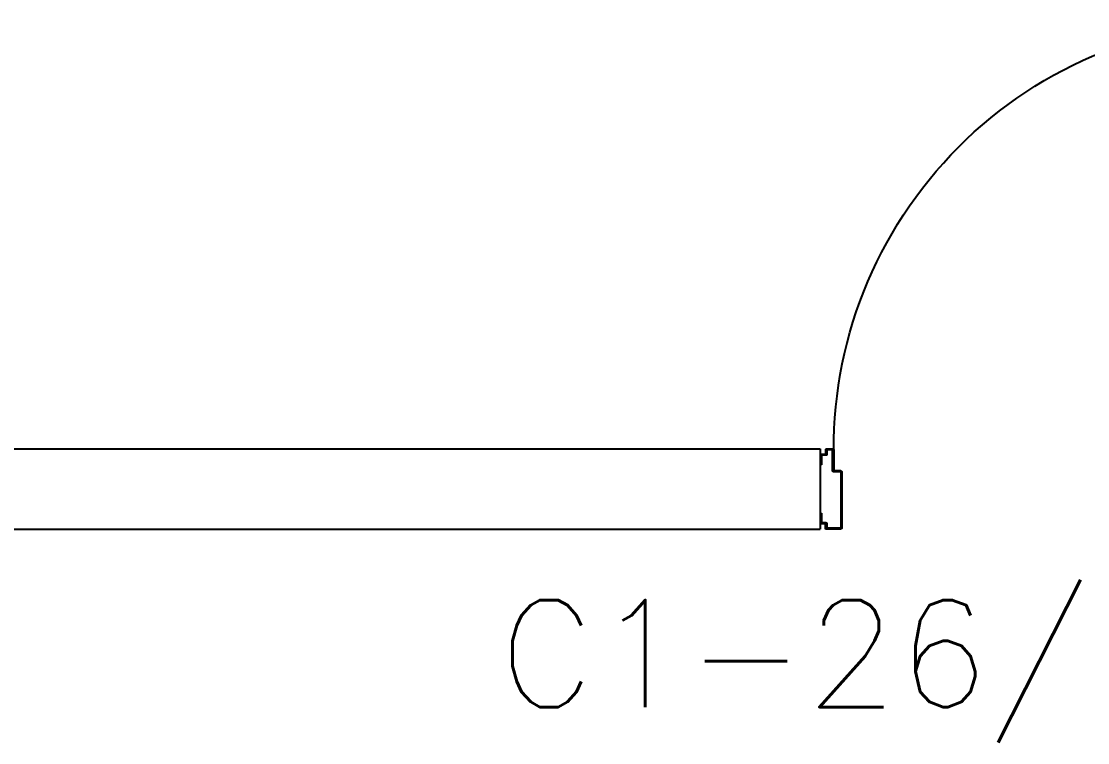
# Model space of a CAD drawing. Header units: millimetres. Extents: x 2801 to 3319, y 1187 to 1422.
# Drawn here: x 3012.53 to 3014.525, y 1263.4 to 1264.75 of the extents above; entities that cross this region are included whole.
import ezdxf

# ---------------------------------------------------------------- set-up
doc = ezdxf.new("R2010")
doc.units = ezdxf.units.MM
for name, color, linetype in [('AR-ALV', 2, 'Continuous'), ('AR-PORTA', 1, 'Continuous'), ('ENDEREÇO', 2, 'Continuous'), ('maçaneta', 1, 'Continuous'), ('mov', 1, 'Continuous'), ('PM-PERFIL U-C', 2, 'Continuous'), ('PM-VIDRO', 1, 'Continuous'), ('pm1', 2, 'Continuous'), ('pm2', 2, 'Continuous')]:
    doc.layers.add(name, color=color, linetype=linetype)
doc.styles.add('UNB1-100', font='simplex.shx', dxfattribs={"height": 0.2})

# ---------------------------------------------------------------- blocks, each defined once
blk = doc.blocks.new('PM3V')
at = {"layer": 'maçaneta'}
for points in [[(0.02, 0.9), (-0.035, 0.9), (-0.035, 0.79), (0, 0.79), (0, 0.8), (-0.02, 0.8), (-0.02, 0.8785, -0.414214), (-0.0185, 0.88), (0.02, 0.88)], [(0.125, 0.9), (0.07, 0.9), (0.07, 0.88), (0.1085, 0.88, -0.414214), (0.11, 0.8785), (0.11, 0.8), (0.09, 0.8), (0.09, 0.79), (0.125, 0.79)]]:
    blk.add_lwpolyline(points, format="xyb", close=True, dxfattribs=at)
for points in [[(0.02, 0.79), (0.02, 0.83), (0.025, 0.83), (0.025, 0.79)], [(0.07, 0.79), (0.07, 0.83), (0.065, 0.83), (0.065, 0.79)]]:
    blk.add_lwpolyline(points, close=True, dxfattribs=at)
at = {"layer": 'mov'}
blk.add_arc((0.025, 0.15), 0.8, 356.8472, 90, dxfattribs=at)
at = {"layer": 'PM-PERFIL U-C'}
for p, q in [((0.0015, 0.14), (0.01, 0.14)), ((0.01, 0.14), (0.01, 0.1485)), ((0.0115, 0.15), (0.0235, 0.15)), ((0.012, 0.148), (0.012, 0.1395)), ((0.023, 0.148), (0.012, 0.148)), ((0.023, 0.1085), (0.023, 0.148)), ((0.025, 0.1485), (0.025, 0.109)), ((0.825, 0.1485), (0.825, 0.109)), ((0.8385, 0.15), (0.8265, 0.15)), ((0.827, 0.148), (0.838, 0.148)), ((0.827, 0.1085), (0.827, 0.148)), ((0.838, 0.148), (0.838, 0.1395)), ((0.84, 0.14), (0.84, 0.1485)), ((0.8485, 0.14), (0.84, 0.14)), ((0, 0.12), (0, 0.1385)), ((0.002, 0.12), (0, 0.12)), ((0.002, 0.138), (0.002, 0.12)), ((0.0105, 0.138), (0.002, 0.138)), ((0.8395, 0.138), (0.848, 0.138)), ((0.848, 0.138), (0.848, 0.12)), ((0.848, 0.12), (0.85, 0.12)), ((0.85, 0.12), (0.85, 0.1385)), ((0.038, 0.107), (0.0245, 0.107)), ((0.0385, 0.109), (0.025, 0.109)), ((0.038, 0.107), (0.038, 0.002)), ((0.04, 0.1075), (0.04, 0.0015)), ((0.81, 0.1075), (0.81, 0.0015)), ((0.8115, 0.109), (0.825, 0.109)), ((0.812, 0.107), (0.8255, 0.107)), ((0.812, 0.107), (0.812, 0.002)), ((0, 0.03), (0.002, 0.03)), ((0, 0.0115), (0, 0.03)), ((0.002, 0.03), (0.002, 0.012)), ((0.85, 0.03), (0.848, 0.03)), ((0.848, 0.03), (0.848, 0.012)), ((0.85, 0.0115), (0.85, 0.03)), ((0.01, 0.01), (0.0015, 0.01)), ((0.002, 0.012), (0.0105, 0.012)), ((0.01, 0.0015), (0.01, 0.01)), ((0.0385, 0), (0.0115, 0)), ((0.012, 0.0105), (0.012, 0.002)), ((0.012, 0.002), (0.038, 0.002)), ((0.8115, 0), (0.8385, 0)), ((0.838, 0.002), (0.812, 0.002)), ((0.838, 0.0105), (0.838, 0.002)), ((0.848, 0.012), (0.8395, 0.012)), ((0.84, 0.0015), (0.84, 0.01)), ((0.84, 0.01), (0.8485, 0.01))]:
    blk.add_line(p, q, dxfattribs=at)
for centre, start, end in [((0.0015, 0.1385), 90, 180), ((0.0115, 0.1485), 90, 180), ((0.0235, 0.1485), 360, 90), ((0.8265, 0.1485), 90, 180), ((0.8385, 0.1485), 0, 90), ((0.8485, 0.1385), 0, 90), ((0.0105, 0.1395), 270, 0), ((0.8395, 0.1395), 180, 270), ((0.0245, 0.1085), 180, 270), ((0.0385, 0.1075), 0, 90), ((0.8115, 0.1075), 90, 180), ((0.8255, 0.1085), 270, 0), ((0.0015, 0.0115), 180, 270), ((0.0115, 0.0015), 180, 270), ((0.0105, 0.0105), 0, 90), ((0.0385, 0.0015), 269.9386, 0), ((0.8115, 0.0015), 180, 270.0614), ((0.8395, 0.0105), 90, 180), ((0.8385, 0.0015), 270, 0), ((0.8485, 0.0115), 270, 0)]:
    blk.add_arc(centre, 0.0015, start, end, dxfattribs=at)
at = {"layer": 'PM-VIDRO'}
for p, q in [((0.04, 0.45), (0.04, 0.75)), ((0.05, 0.75), (0.05, 0.45))]:
    blk.add_line(p, q, dxfattribs=at)
at = {"layer": 'pm1'}
for p, q in [((0.025, 0.95), (0.065, 0.95)), ((0.025, 0.75), (0.025, 0.95)), ((0.065, 0.95), (0.065, 0.76)), ((0.065, 0.76), (0.04, 0.76)), ((0.04, 0.75), (0.04, 0.76)), ((0.05, 0.76), (0.05, 0.75)), ((0.065, 0.76), (0.065, 0.75)), ((0.04, 0.75), (0.025, 0.75)), ((0.065, 0.75), (0.05, 0.75)), ((0.025, 0.15), (0.025, 0.45)), ((0.04, 0.45), (0.025, 0.45)), ((0.04, 0.44), (0.04, 0.45)), ((0.065, 0.44), (0.04, 0.44)), ((0.065, 0.45), (0.05, 0.45)), ((0.05, 0.45), (0.05, 0.44)), ((0.065, 0.45), (0.065, 0.44)), ((0.065, 0.44), (0.065, 0.15)), ((0.065, 0.15), (0.025, 0.15))]:
    blk.add_line(p, q, dxfattribs=at)
at = {"layer": 'pm2'}
for p, q in [((0.025, 0.45), (0.025, 0.75)), ((0.065, 0.75), (0.065, 0.45)), ((0.025, 0.15), (0.025, 0.109)), ((0.025, 0.109), (0.035, 0.109)), ((0.8252, 0.109), (0.8152, 0.109)), ((0.8152, 0), (0.8402, 0)), ((0.8402, 0.01), (0.8502, 0.01)), ((0.8402, 0), (0.8402, 0.01))]:
    blk.add_line(p, q, dxfattribs=at)

msp = doc.modelspace()

# ---------------------------------------------------------------- linework, layer by layer
at = {"layer": 'AR-ALV'}
for p, q in [((3010.0249, 1263.9498), (3014.0247, 1263.9498)), ((3014.0247, 1263.9498), (3014.0247, 1263.7998)), ((3007.9749, 1263.7998), (3014.0247, 1263.7998))]:
    msp.add_line(p, q, dxfattribs=at)

# ---------------------------------------------------------------- block references
at = {"layer": 'AR-PORTA', "xscale": -1}
msp.add_blockref('PM3V', (3014.8749, 1263.7998), dxfattribs=at)

# ---------------------------------------------------------------- texts
at = {"layer": 'ENDEREÇO', "style": 'UNB1-100'}
msp.add_text('C1-26/11', height=0.2, dxfattribs=at).set_placement((3013.4231, 1263.4668))

doc.saveas('drawing.dxf')
